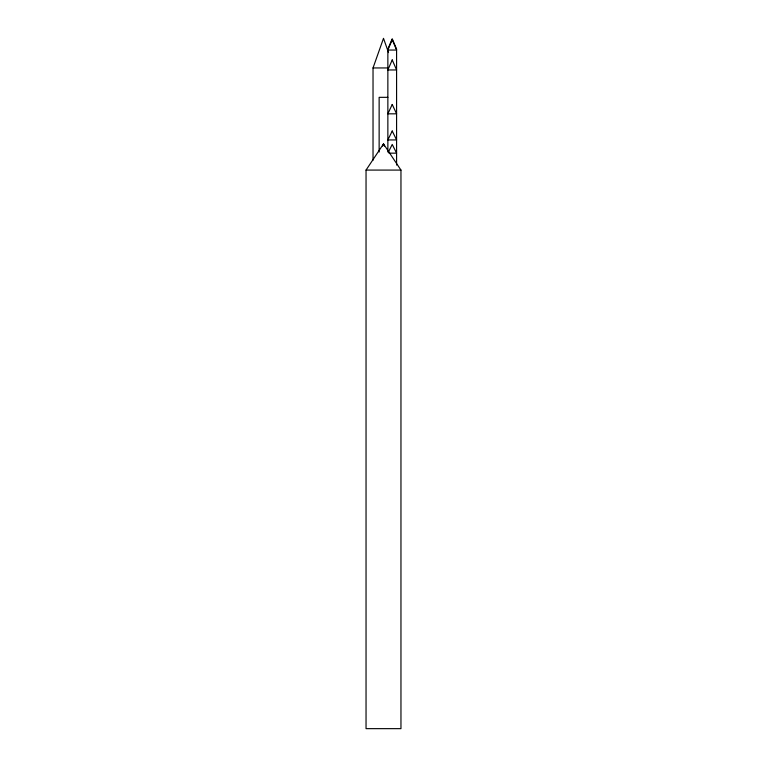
<?xml version="1.0" encoding="UTF-8"?>
<svg xmlns="http://www.w3.org/2000/svg" width="767" height="767" viewBox="0 0 767 767"><rect width="100%" height="100%" fill="white"/><g stroke="black" fill="none" stroke-linecap="round" stroke-linejoin="round"><path stroke-width="1.15" d="M373.03 160.217L373.03 67.947L383.5 38.35L388.543 52.597M382.589 146.056L383.5 143.899L400.959 170.082L400.959 728.65L366.041 728.65L366.041 170.082L383.5 143.899L384.411 146.056M388.351 152.192L392.225 144.436L396.587 153.16L388.955 153.16M373.03 67.947L388.16 67.947M387.862 97.332L379.138 97.332L379.138 152.029M366.041 170.082L400.959 170.082M396.587 165.078L396.587 49.126L392.225 38.743L387.862 49.126L387.862 151.914M392.225 39.683L387.862 50.047L396.587 50.047L392.225 39.683M392.225 59.912L387.862 69.96L396.587 69.96L392.225 59.912M392.225 104.475L387.862 113.823L396.587 113.823L392.225 104.475M392.225 131.004L387.862 139.939L396.587 139.939L392.225 131.004"/></g></svg>
